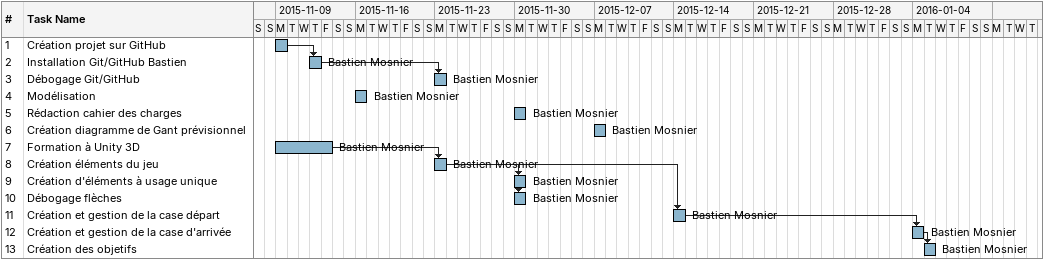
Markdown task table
| ID | Task | Start | Finish | Predecessors | Resources |
|---|---|---|---|---|---|
| 1 | Création projet sur GitHub | 2015-11-09 | 2015-11-09 |  |  |
| 2 | Installation Git/GitHub Bastien | 2015-11-12 | 2015-11-12 | 1 | Bastien Mosnier |
| 3 | Débogage Git/GitHub | 2015-11-23 | 2015-11-23 | 2 | Bastien Mosnier |
| 4 | Modélisation | 2015-11-16 | 2015-11-16 |  | Bastien Mosnier |
| 5 | Rédaction cahier des charges | 2015-11-30 | 2015-11-30 |  | Bastien Mosnier |
| 6 | Création diagramme de Gant prévisionnel | 2015-12-07 | 2015-12-07 |  | Bastien Mosnier |
| 7 | Formation à Unity 3D | 2015-11-09 | 2015-11-13 |  | Bastien Mosnier |
| 8 | Création éléments du jeu | 2015-11-23 | 2015-11-23 | 7 | Bastien Mosnier |
| 9 | Création d'éléments à usage unique | 2015-11-30 | 2015-11-30 | 8 | Bastien Mosnier |
| 10 | Débogage flèches | 2015-11-30 | 2015-11-30 | 8 | Bastien Mosnier |
| 11 | Création et gestion de la case départ | 2015-12-14 | 2015-12-14 | 8 | Bastien Mosnier |
| 12 | Création et gestion de la case d'arrivée | 2016-01-04 | 2016-01-04 | 11 | Bastien Mosnier |
| 13 | Création des objetifs | 2016-01-05 | 2016-01-05 | 12 | Bastien Mosnier |
